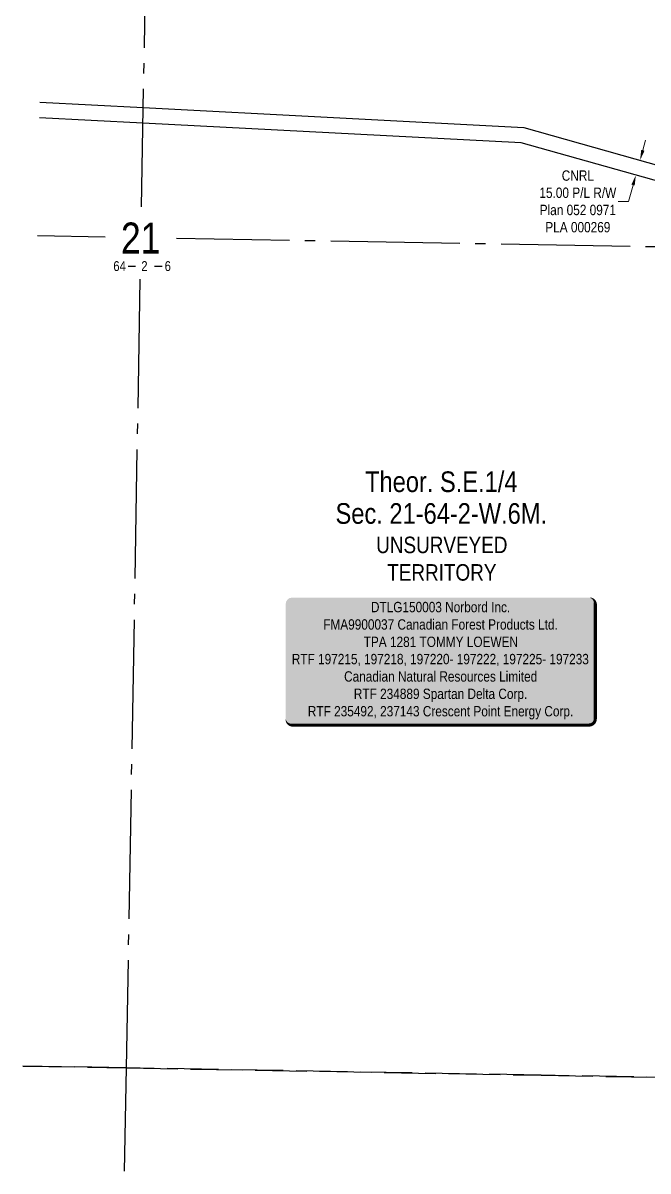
# Model space of a CAD drawing. Extents: x 405326 to 424052, y 6044755 to 6062236.
# Drawn here: x 419723 to 420329, y 6044790 to 6045902 of the extents above; entities that cross this region are included whole.
import ezdxf
from ezdxf.enums import TextEntityAlignment as Align

# ---------------------------------------------------------------- set-up
doc = ezdxf.new("R2010")
doc.units = 0
doc.header["$LTSCALE"] = 5
doc.linetypes.add('foc-QUARTERLINE', pattern=[33, 25, -3, 2, -3])
doc.linetypes.add('foc-UNSURVEYED', pattern=[12.5, 10, -2.5])
for name, color, linetype in [('10', 1, 'Continuous'), ('9', 3, 'Continuous'), ('AS-SURFACE IMPACT', 7, 'Continuous'), ('C-SYMBOL', 7, 'Continuous'), ('F-RW', 190, 'Continuous'), ('L-SECLBL', 7, 'Continuous'), ('L-SECQ', 8, 'foc-QUARTERLINE'), ('L-UNS-T', 3, 'Continuous'), ('L-USEC', 7, 'foc-UNSURVEYED')]:
    doc.layers.add(name, color=color, linetype=linetype)
doc.layers.add('F-RW-T', color=190, linetype='Continuous', lineweight=9)
doc.styles.add('175L', font='ARIALN.TTF', dxfattribs={"height": 20})
doc.styles.add('80', font='ARIALN.TTF', dxfattribs={"height": 10})
doc.styles.add('80CG', font='ARIALN.TTF', dxfattribs={"height": 10})
doc.styles.add('80L', font='ARIALN.TTF', dxfattribs={"height": 10})
doc.styles.add('SIMPLEX', font='ARIALN.TTF')
doc.dimstyles.new('Compass 5 000', dxfattribs={"dimscale": 5, "dimtxt": 9, "dimasz": 2, "dimexe": 0.2, "dimexo": 0.0625, "dimgap": 0.5, "dimtad": 0, "dimtih": 1, "dimtoh": 1, "dimzin": 0, "dimdsep": 46, "dimtxsty": '80CG', "dimcen": 0.1, "dimse1": 1, "dimse2": 1, "dimclrd": 256, "dimclrt": 256, "dimaunit": 1, "dimadec": 4, "dimazin": 0, "dimtfac": 0.06, "dimtofl": 0, "dimtmove": 0, "dimatfit": 1, "dimfxl": 0.2, "dimtolj": 1, "dimtzin": 0, "dimlwd": -1, "dimarcsym": 0})

# ---------------------------------------------------------------- blocks, each defined once
blk = doc.blocks.new('L-SECLBL')
at = {"layer": '9', "color": 7}
for p, q in [((-5.1, -27.8), (-12.3, -27.8)), ((20.7, -27.8), (13.5, -27.8))]:
    blk.add_line(p, q, dxfattribs=at)
at = {"layer": '10', "color": 2, "style": 'SIMPLEX'}
blk.add_attdef('SEC', text='', height=30, dxfattribs=at).set_placement((0, 0), align=Align.MIDDLE)
at = {"layer": '10', "color": 5, "style": '80L'}
blk.add_attdef('TWP', text='', height=9.5, dxfattribs=at).set_placement((-14.4, -27.4), align=Align.MIDDLE_RIGHT)
blk.add_attdef('RGE', text='', height=9.5, dxfattribs=at).set_placement((3.6, -27.4), align=Align.MIDDLE_CENTER)
blk.add_attdef('MER', text='', height=9.5, dxfattribs=at).set_placement((23.2, -27.4), align=Align.MIDDLE_LEFT)
blk = doc.blocks.new('*U549')
h = blk.add_hatch(color=255)
edge = h.paths.add_edge_path()
edge.add_line((-144, -62.5), (144, -62.5))
edge.add_arc((144, -56.5), 6, 270, 360)
edge.add_line((150, -56.5), (150, 55))
edge.add_arc((144, 55), 6, 0, 90)
edge.add_line((144, 61), (-144, 61))
edge.add_arc((-144, 55), 6, 90, 180)
edge.add_line((-150, 55), (-150, -56.5))
edge.add_arc((-144, -56.5), 6, 180, 270)
at = {"color": 44, "flags": 128}
blk.add_lwpolyline([(-144, -62.5, 3, 3, 0), (144, -62.5, 3, 3, 0.414214), (150, -56.5, 3, 3, 0), (150, 55, 3, 0, 0.414214), (144, 61, 0, 0, 0), (-144, 61, 0, 0, 0.414214), (-150, 55, 0, 0, 0), (-150, -56.5, 0, 3, 0.414214)], format="xyseb", close=True, dxfattribs=at)
at = {"color": 44, "style": '80'}
blk.add_attdef('ENTER_TEXT_001', (-36, -5), '', height=10, dxfattribs=at)
blk = doc.blocks.new('*D551')
at = {"layer": 'F-RW-T', "transparency": 16777216}
for p, q in [((420323.9, 6045778.4), (420326.6, 6045788)), ((420314.4, 6045744.7), (420309.9, 6045728.8)), ((420309.9, 6045728.8), (420299.9, 6045728.8))]:
    blk.add_line(p, q, dxfattribs=at)
for points in [[(420322.3, 6045778.8), (420325.5, 6045777.9), (420321.2, 6045768.7)], [(420312.8, 6045745.1), (420316, 6045744.2), (420317.1, 6045754.3)]]:
    blk.add_solid(points, dxfattribs=at)
at = {"layer": 'F-RW-T', "transparency": 16777216, "insert": (420260.9, 6045728.8), "char_height": 10, "attachment_point": 5, "style": '80CG'}
blk.add_mtext('\\A1;CNRL\\P15.00 P/L R/W\\PPlan 052 0971\\PPLA 000269', dxfattribs=at)

msp = doc.modelspace()

# ---------------------------------------------------------------- linework, layer by layer
at = {"layer": 'F-RW'}
for points in [[(419739.787, 6045824.866), (419839.666, 6045819.673), (420208.559, 6045800.496), (420383.675, 6045751.123)], [(420379.606, 6045736.693), (420206.104, 6045785.609), (419839.402, 6045804.673), (419739.523, 6045809.866)]]:
    msp.add_lwpolyline(points, dxfattribs=at)
at = {"layer": 'L-SECQ'}
for p, q in [((419851.581, 6046497.652), (419837.976, 6045723.538)), ((419802.918, 6045694.17), (419737.51, 6045695.331)), ((420641.436, 6045679.281), (419872.158, 6045692.94)), ((419836.747, 6045653.58), (419823.318, 6044889.455)), ((419823.318, 6044889.455), (419821.562, 6044789.516))]:
    msp.add_line(p, q, dxfattribs=at)
at = {"layer": 'L-USEC'}
for p, q in [((419723.378, 6044891.219), (419823.318, 6044889.455)), ((419823.318, 6044889.455), (419723.378, 6044891.219)), ((419823.318, 6044889.455), (420225.384, 6044882.346)), ((419823.318, 6044889.455), (419823.318, 6044889.455)), ((420225.384, 6044882.346), (419823.318, 6044889.455)), ((420225.384, 6044882.346), (420627.45, 6044875.236)), ((420627.45, 6044875.236), (420225.384, 6044882.346))]:
    msp.add_line(p, q, dxfattribs=at)

# ---------------------------------------------------------------- block references
at = {"layer": 'AS-SURFACE IMPACT', "color": 1}
ref = msp.add_blockref('*U549', (420127.881, 6045284.028), dxfattribs=dict(at, xscale=0.999551, yscale=0.999551, zscale=0.999551))
ref.add_attrib('ENTER_TEXT_001', 'DTLG150003 Norbord Inc.', (420060.472, 6045330.853), dxfattribs={"layer": '0', "color": 44, "height": 9.99551, "style": '80'})
ref.add_attrib('ENTER_TEXT_002', 'FMA9900037 Canadian Forest Products Ltd.', (420014.265, 6045314.016), dxfattribs={"layer": '0', "color": 44, "height": 9.99551, "style": '80'})
ref.add_attrib('ENTER_TEXT_003', 'TPA 1281 TOMMY LOEWEN', (420053.446, 6045297.18), dxfattribs={"layer": '0', "color": 44, "height": 9.99551, "style": '80'})
ref.add_attrib('ENTER_TEXT_004', 'RTF 197215, 197218, 197220- 197222, 197225- 197233', (419983.818, 6045280.48), dxfattribs={"layer": '0', "color": 44, "height": 9.99551, "style": '80'})
ref.add_attrib('ENTER_TEXT_005', 'Canadian Natural Resources Limited', (420034.468, 6045263.643), dxfattribs={"layer": '0', "color": 44, "height": 9.99551, "style": '80'})
ref.add_attrib('ENTER_TEXT_006', 'RTF 234889 Spartan Delta Corp.', (420043.918, 6045246.807), dxfattribs={"layer": '0', "color": 44, "height": 9.99551, "style": '80'})
ref.add_attrib('ENTER_TEXT_007', 'RTF 235492, 237143 Crescent Point Energy Corp.', (419999.354, 6045229.97), dxfattribs={"layer": '0', "color": 44, "height": 9.99551, "style": '80'})
at = {"layer": 'L-SECLBL', "color": 2}
msp.add_blockref('L-SECLBL', (419837.449, 6045693.555), dxfattribs=at).add_auto_attribs({'SEC': '21', 'TWP': '64', 'RGE': '2', 'MER': '6'})

# ---------------------------------------------------------------- texts
at = {"layer": 'C-SYMBOL', "color": 3, "style": '175L'}
for s, p in [('Theor. S.E.1/4', (420128.627, 6045441.273)), ('Sec. 21-64-2-W.6M.', (420128.627, 6045410.525))]:
    msp.add_text(s, height=19.99102, dxfattribs=at).set_placement(p, align=Align.BOTTOM_CENTER)
at = {"layer": 'L-UNS-T', "color": 3, "insert": (420129.146, 6045382.629), "char_height": 15.99282, "attachment_point": 5, "style": '80L'}
msp.add_mtext_dynamic_manual_height_columns('UNSURVEYED TERRITORY', width=126.35699, gutter_width=47.479, heights=[0], dxfattribs=at)

# ---------------------------------------------------------------- dimensions: what is measured, and where the dimension line sits
at = {"layer": 'F-RW-T'}
dim = msp.add_linear_dim(base=(420317.139, 6045754.305), p1=(420327.972, 6045766.828), p2=(420323.904, 6045752.397), angle=254.254889, text='CNRL\\P15.00 P/L R/W\\PPlan 052 0971\\PPLA 000269', dimstyle='Compass 5 000', dxfattribs=at)
dim.commit()
dim.dimension.update_dxf_attribs({"geometry": '*D551', "text_midpoint": (420260.856, 6045728.778), "dimtype": 161})

doc.saveas('drawing.dxf')
